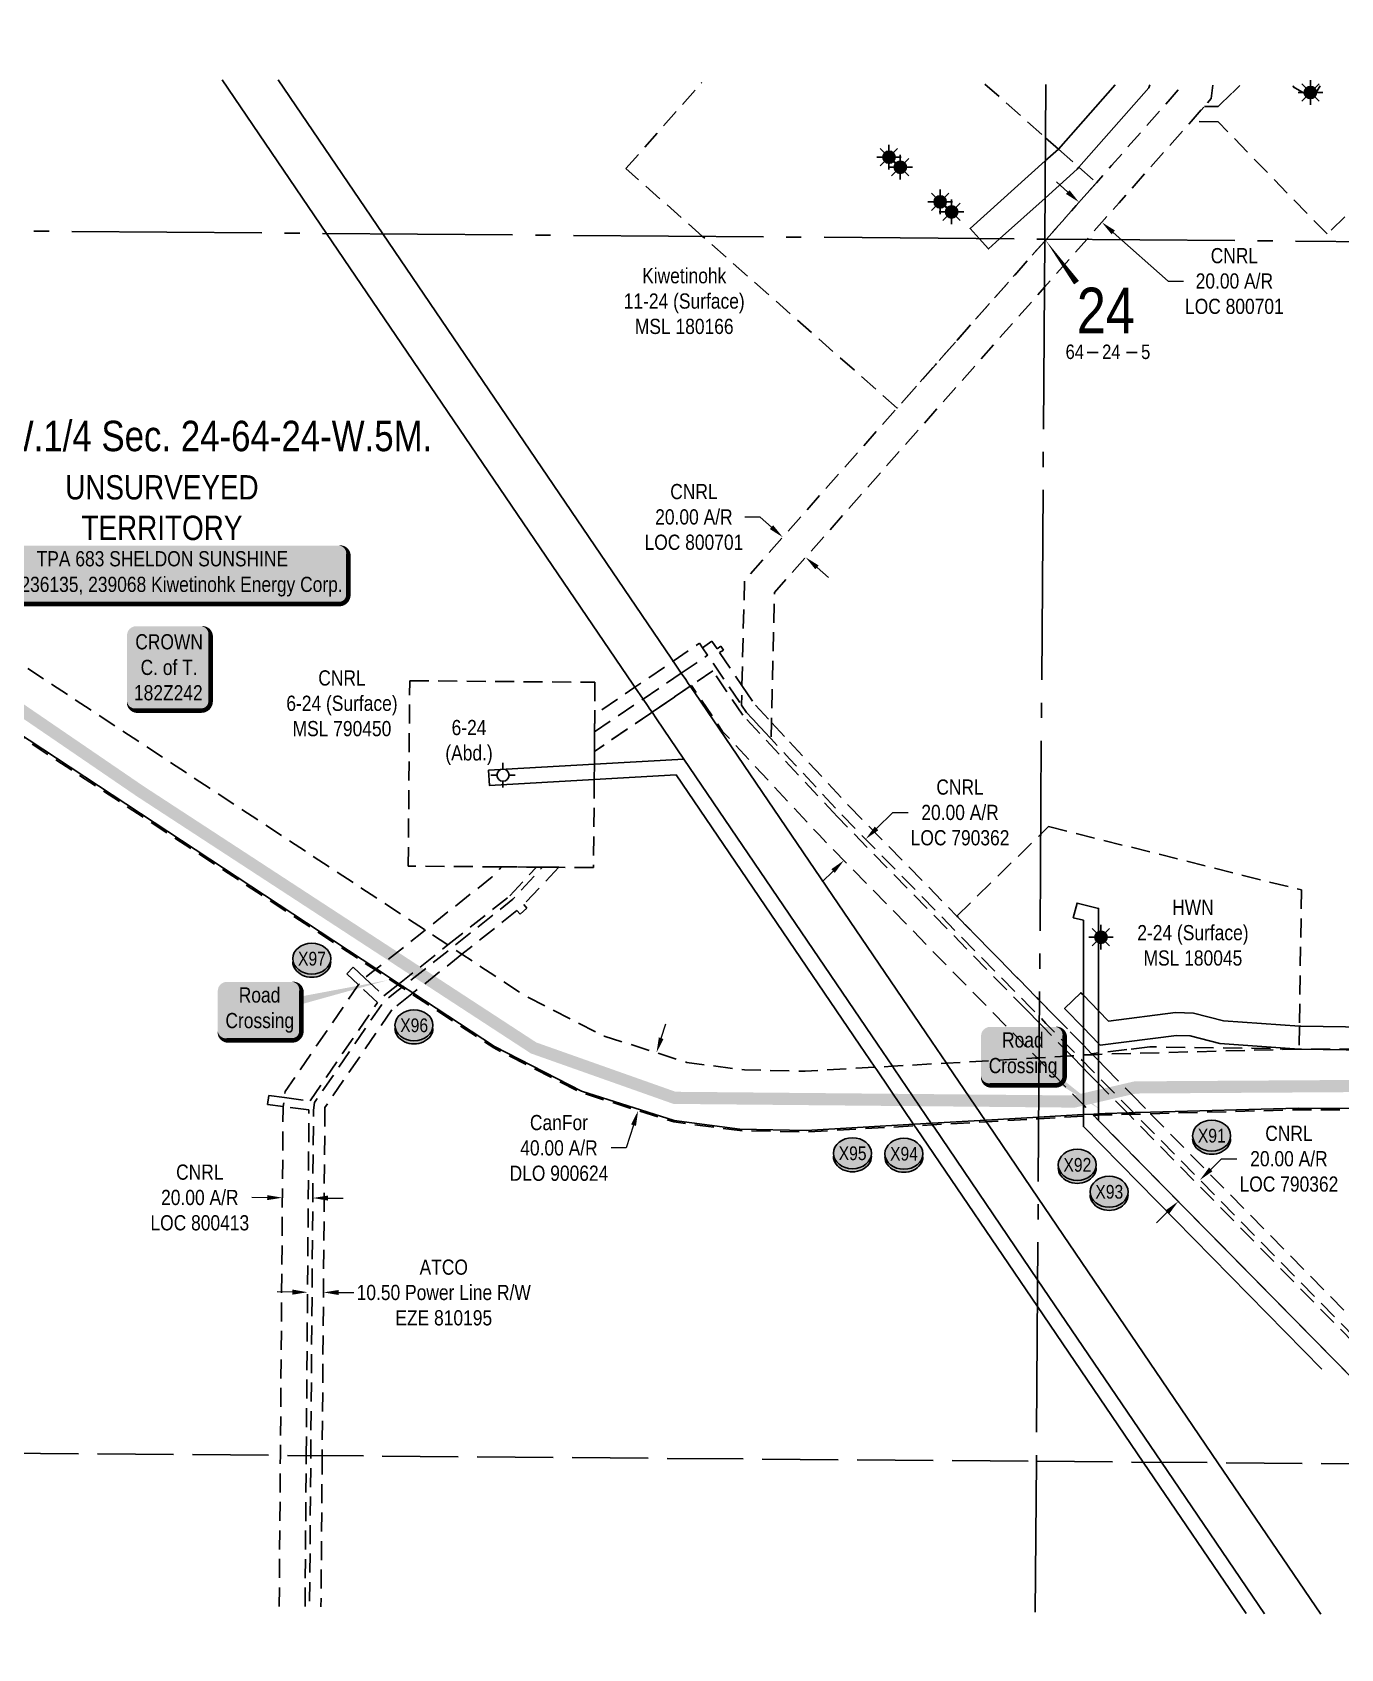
# Model space of a CAD drawing. Extents: x 456630 to 490274, y 6043290 to 6049977.
# Drawn here: x 467470 to 468331, y 6044166 to 6045229 of the extents above; entities that cross this region are included whole.
import ezdxf
from ezdxf.enums import TextEntityAlignment as Align

# ---------------------------------------------------------------- set-up
doc = ezdxf.new("R2010")
doc.units = 0
doc.header["$LTSCALE"] = 5
doc.header["$PDMODE"] = 35
doc.header["$PDSIZE"] = 5
for name, pattern in [('foc-ACCESSROAD', [3.75, 2.5, -1.25]), ('foc-FLOWLINE', [3.75, 2.5, -1.25]), ('foc-QUARTERLINE', [33, 25, -3, 2, -3]), ('foc-UNSURVEYED', [12.5, 10, -2.5])]:
    doc.linetypes.add(name, pattern=pattern)
doc.layers.get('Defpoints').update_dxf_attribs({"color": 9})
for name, color, linetype in [('10', 1, 'Continuous'), ('9', 3, 'Continuous'), ('AS-OWNER', 7, 'Continuous'), ('AS-ROADS', 254, 'Continuous'), ('C-SYMBOL', 7, 'Continuous'), ('CG-NOTES', 7, 'Continuous'), ('F-AR', 190, 'foc-ACCESSROAD'), ('F-EZE', 190, 'foc-FLOWLINE'), ('F-RW', 190, 'Continuous'), ('F-WS', 190, 'foc-ACCESSROAD'), ('F-WS-S', 190, 'Continuous'), ('L-QSEC', 8, 'foc-QUARTERLINE'), ('L-SECLBL', 7, 'Continuous'), ('L-UNS-T', 3, 'Continuous'), ('L-USEC', 7, 'foc-UNSURVEYED'), ('P-CROSSINGS', 250, 'Continuous'), ('P-PROPOSED', 10, 'Continuous')]:
    doc.layers.add(name, color=color, linetype=linetype)
for name, color, linetype, lineweight in [('F-AR-T', 190, 'Continuous', 9), ('F-EZE-T', 190, 'Continuous', 9), ('F-WS-T', 190, 'Continuous', 9)]:
    doc.layers.add(name, color=color, linetype=linetype, lineweight=lineweight)
doc.styles.add('175L', font='ARIALN.TTF', dxfattribs={"height": 20})
doc.styles.add('80', font='ARIALN.TTF', dxfattribs={"height": 10})
doc.styles.add('80CG', font='ARIALN.TTF', dxfattribs={"height": 10})
doc.styles.add('80L', font='ARIALN.TTF', dxfattribs={"height": 10})
doc.styles.add('Crossing', font='ARIALN.TTF', dxfattribs={"height": 10})
doc.styles.add('SIMPLEX', font='ARIALN.TTF')
doc.dimstyles.new('Compass 5 000', dxfattribs={"dimscale": 5, "dimtxt": 9, "dimasz": 2, "dimexe": 0.2, "dimexo": 0.0625, "dimgap": 0.5, "dimtad": 0, "dimtih": 1, "dimtoh": 1, "dimzin": 0, "dimdsep": 46, "dimtxsty": '80CG', "dimcen": 0.1, "dimse1": 1, "dimse2": 1, "dimclrd": 256, "dimclrt": 256, "dimaunit": 1, "dimadec": 4, "dimazin": 0, "dimtfac": 0.06, "dimtofl": 0, "dimtmove": 0, "dimatfit": 1, "dimfxl": 0.2, "dimtolj": 1, "dimtzin": 0, "dimlwd": -1, "dimarcsym": 0})

# ---------------------------------------------------------------- blocks, each defined once
blk = doc.blocks.new('L-SECLBL')
at = {"layer": '9', "color": 7}
for p, q in [((-5.1, -27.8), (-12.3, -27.8)), ((20.7, -27.8), (13.5, -27.8))]:
    blk.add_line(p, q, dxfattribs=at)
at = {"layer": '10', "color": 2, "style": 'SIMPLEX'}
blk.add_attdef('SEC', text='', height=30, dxfattribs=at).set_placement((0, 0), align=Align.MIDDLE)
at = {"layer": '10', "color": 5, "style": '80L'}
blk.add_attdef('TWP', text='', height=9.5, dxfattribs=at).set_placement((-14.4, -27.4), align=Align.MIDDLE_RIGHT)
blk.add_attdef('RGE', text='', height=9.5, dxfattribs=at).set_placement((3.6, -27.4), align=Align.MIDDLE_CENTER)
blk.add_attdef('MER', text='', height=9.5, dxfattribs=at).set_placement((23.2, -27.4), align=Align.MIDDLE_LEFT)
blk = doc.blocks.new('*U691')
h = blk.add_hatch(color=59)
edge = h.paths.add_edge_path()
edge.add_line((-21.5, -20), (21.5, -20))
edge.add_arc((21.5, -14), 6, 270, 360)
edge.add_line((27.5, -14), (27.5, 12.5))
edge.add_arc((21.5, 12.5), 6, 0, 90)
edge.add_line((21.5, 18.5), (-21.5, 18.5))
edge.add_arc((-21.5, 12.5), 6, 90, 180)
edge.add_line((-27.5, 12.5), (-27.5, -14))
edge.add_arc((-21.5, -14), 6, 180, 270)
at = {"color": 1, "flags": 128}
blk.add_lwpolyline([(-21.5, -20, 3, 3, 0), (21.5, -20, 3, 3, 0.414214), (27.5, -14, 3, 3, 0), (27.5, 12.5, 3, 0, 0.414214), (21.5, 18.5, 0, 0, 0), (-21.5, 18.5, 0, 0, 0.414214), (-27.5, 12.5, 0, 0, 0), (-27.5, -14, 0, 3, 0.414214)], format="xyseb", close=True, dxfattribs=at)
blk.add_lwpolyline([(51.1, -36, 0, 7.5, 0), (0, 0, 0, 0, 0)], format="xyseb", dxfattribs=at)
at = {"color": 1, "style": '80'}
blk.add_attdef('ENTER_TEXT_001', (-36, -5), '', height=10, dxfattribs=at)
blk = doc.blocks.new('*D813')
at = {"layer": 'Defpoints', "color": 0, "transparency": 16777216}
for p in [(467864.5, 6044562.8), (467852.3, 6044524.7), (467868.4, 6044519.6)]:
    blk.add_point(p, dxfattribs=at)
at = {"layer": 'F-AR-T', "transparency": 16777216}
for p, q in [((467883.6, 6044567.2), (467886.6, 6044576.7)), ((467865.4, 6044510), (467860.6, 6044495)), ((467860.6, 6044495), (467850.6, 6044495))]:
    blk.add_line(p, q, dxfattribs=at)
for points in [[(467882, 6044567.7), (467885.1, 6044566.7), (467880.5, 6044557.7)], [(467863.8, 6044510.5), (467867, 6044509.5), (467868.4, 6044519.6)]]:
    blk.add_solid(points, dxfattribs=at)
at = {"layer": 'F-AR-T', "transparency": 16777216, "insert": (467816.3, 6044495), "char_height": 10, "attachment_point": 5, "style": '80CG'}
blk.add_mtext('\\A1;CanFor\\P40.00 A/R\\PDLO 900624', dxfattribs=at)
blk = doc.blocks.new('*U529')
h = blk.add_hatch(color=255)
edge = h.paths.add_edge_path()
edge.add_line((-116.5, -20), (116.5, -20))
edge.add_arc((116.5, -14), 6, 270, 360)
edge.add_line((122.5, -14), (122.5, 12.5))
edge.add_arc((116.5, 12.5), 6, 0, 90)
edge.add_line((116.5, 18.5), (-116.5, 18.5))
edge.add_arc((-116.5, 12.5), 6, 90, 180)
edge.add_line((-122.5, 12.5), (-122.5, -14))
edge.add_arc((-116.5, -14), 6, 180, 270)
at = {"color": 44, "flags": 128}
blk.add_lwpolyline([(-116.5, -20, 3, 3, 0), (116.5, -20, 3, 3, 0.414214), (122.5, -14, 3, 3, 0), (122.5, 12.5, 3, 0, 0.414214), (116.5, 18.5, 0, 0, 0), (-116.5, 18.5, 0, 0, 0.414214), (-122.5, 12.5, 0, 0, 0), (-122.5, -14, 0, 3, 0.414214)], format="xyseb", close=True, dxfattribs=at)
at = {"color": 44, "style": '80'}
blk.add_attdef('ENTER_TEXT_001', (-36, -5), '', height=10, dxfattribs=at)
blk = doc.blocks.new('*D829')
at = {"layer": 'Defpoints', "color": 0, "transparency": 16777216}
for p in [(468238, 6044473.9), (468270.7, 6044440.7), (468256.5, 6044426.6)]:
    blk.add_point(p, dxfattribs=at)
at = {"layer": 'F-AR-T', "transparency": 16777216}
for p, q in [((468245.2, 6044480.9), (468252.3, 6044487.9)), ((468252.3, 6044487.9), (468262.3, 6044487.9)), ((468216.7, 6044452.9), (468209.5, 6044445.8))]:
    blk.add_line(p, q, dxfattribs=at)
for points in [[(468244, 6044482.1), (468246.3, 6044479.7), (468238, 6044473.9)], [(468215.5, 6044454), (468217.8, 6044451.7), (468223.8, 6044459.9)]]:
    blk.add_solid(points, dxfattribs=at)
at = {"layer": 'F-AR-T', "transparency": 16777216, "insert": (468296.6, 6044487.9), "char_height": 10, "attachment_point": 5, "style": '80CG'}
blk.add_mtext('\\A1;CNRL\\P20.00 A/R\\PLOC 790362', dxfattribs=at)
blk = doc.blocks.new('*D830')
at = {"layer": 'Defpoints', "color": 0, "transparency": 16777216}
for p in [(468155.9, 6045114.2), (468170.9, 6045100.9), (468173.5, 6045104)]:
    blk.add_point(p, dxfattribs=at)
at = {"layer": 'F-AR-T', "transparency": 16777216}
for p, q in [((468151.1, 6045123.8), (468143.6, 6045130.5)), ((468181, 6045097.3), (468217.2, 6045065.3)), ((468217.2, 6045065.3), (468227.2, 6045065.3))]:
    blk.add_line(p, q, dxfattribs=at)
for points in [[(468152.2, 6045125.1), (468149.9, 6045122.6), (468158.5, 6045117.2)], [(468182.1, 6045098.6), (468179.9, 6045096.1), (468173.5, 6045104)]]:
    blk.add_solid(points, dxfattribs=at)
at = {"layer": 'F-AR-T', "transparency": 16777216, "insert": (468260.7, 6045065.3), "char_height": 10, "attachment_point": 5, "style": '80CG'}
blk.add_mtext('\\A1;CNRL\\P20.00 A/R\\PLOC 800701', dxfattribs=at)
blk = doc.blocks.new('*D831')
at = {"layer": 'Defpoints', "color": 0, "transparency": 16777216}
for p in [(467963.6, 6044896.8), (467968.8, 6044902.7), (467983.8, 6044889.5)]:
    blk.add_point(p, dxfattribs=at)
at = {"layer": 'F-AR-T', "transparency": 16777216}
for p, q in [((467948.7, 6044910.1), (467938.7, 6044910.1)), ((467956.1, 6044903.4), (467948.7, 6044910.1)), ((467986.1, 6044876.9), (467993.6, 6044870.3))]:
    blk.add_line(p, q, dxfattribs=at)
for points in [[(467957.2, 6044904.7), (467955, 6044902.2), (467963.6, 6044896.8)], [(467987.2, 6044878.2), (467985, 6044875.7), (467978.6, 6044883.6)]]:
    blk.add_solid(points, dxfattribs=at)
at = {"layer": 'F-AR-T', "transparency": 16777216, "insert": (467905.1, 6044910.1), "char_height": 10, "attachment_point": 5, "style": '80CG'}
blk.add_mtext('\\A1;CNRL\\P20.00 A/R\\PLOC 800701', dxfattribs=at)
blk = doc.blocks.new('*D832')
at = {"layer": 'Defpoints', "color": 0, "transparency": 16777216}
for p in [(468018.1, 6044698.2), (468031.4, 6044684.6), (468017.1, 6044670.6)]:
    blk.add_point(p, dxfattribs=at)
at = {"layer": 'F-AR-T', "transparency": 16777216}
for p, q in [((468025.2, 6044705.2), (468036, 6044715.7)), ((468036, 6044715.7), (468046, 6044715.7)), ((467996.7, 6044677.2), (467989.5, 6044670.2))]:
    blk.add_line(p, q, dxfattribs=at)
for points in [[(468024.1, 6044706.4), (468026.4, 6044704), (468018.1, 6044698.2)], [(467995.5, 6044678.4), (467997.8, 6044676), (468003.8, 6044684.2)]]:
    blk.add_solid(points, dxfattribs=at)
at = {"layer": 'F-AR-T', "transparency": 16777216, "insert": (468080.2, 6044715.7), "char_height": 10, "attachment_point": 5, "style": '80CG'}
blk.add_mtext('\\A1;CNRL\\P20.00 A/R\\PLOC 790362', dxfattribs=at)
blk = doc.blocks.new('*D833')
at = {"layer": 'Defpoints', "color": 0, "transparency": 16777216}
for p in [(467634.3, 6044462.9), (467634.3, 6044462.3), (467654.3, 6044462.7)]:
    blk.add_point(p, dxfattribs=at)
at = {"layer": 'F-AR-T', "transparency": 16777216}
for p, q in [((467624.3, 6044462.3), (467614.3, 6044462.4)), ((467664.3, 6044462), (467674.3, 6044462))]:
    blk.add_line(p, q, dxfattribs=at)
for points in [[(467624.4, 6044464), (467624.3, 6044460.7), (467634.3, 6044462.3)], [(467664.4, 6044463.7), (467664.3, 6044460.4), (467654.3, 6044462.1)]]:
    blk.add_solid(points, dxfattribs=at)
at = {"layer": 'F-AR-T', "transparency": 16777216, "insert": (467580, 6044462.4), "char_height": 10, "attachment_point": 5, "style": '80CG'}
blk.add_mtext('\\A1;CNRL\\P20.00 A/R\\PLOC 800413', dxfattribs=at)
blk = doc.blocks.new('*D868')
at = {"layer": 'Defpoints', "color": 0, "transparency": 16777216}
for p in [(467650.9, 6044400.5), (467661.4, 6044400.4), (467661.4, 6044400)]:
    blk.add_point(p, dxfattribs=at)
at = {"layer": 'F-EZE-T', "transparency": 16777216}
for p, q in [((467640.9, 6044400.2), (467630.9, 6044400.3)), ((467671.4, 6044400), (467681.4, 6044399.9))]:
    blk.add_line(p, q, dxfattribs=at)
for points in [[(467640.9, 6044401.9), (467640.8, 6044398.5), (467650.9, 6044400.1)], [(467671.4, 6044401.6), (467671.3, 6044398.3), (467661.4, 6044400)]]:
    blk.add_solid(points, dxfattribs=at)
at = {"layer": 'F-EZE-T', "transparency": 16777216, "insert": (467740.5, 6044399.9), "char_height": 10, "attachment_point": 5, "style": '80CG'}
blk.add_mtext('\\A1;ATCO\\P10.50 Power Line R/W\\PEZE 810195', dxfattribs=at)
blk = doc.blocks.new('GAS')
h = blk.add_hatch(color=255)
h.dxf.hatch_style = 1
edge = h.paths.add_edge_path()
edge.add_arc((0, 0), 0.9, 0, 360)
for p, q in [((-0.81, 0), (-1.62, 0)), ((-0.57, 0.57), (-1.14, 1.14)), ((0, 0.81), (0, 1.62)), ((0.57, 0.57), (1.14, 1.14)), ((1.62, 0), (0.81, 0)), ((-0.57, -0.57), (-1.14, -1.14)), ((0, -0.81), (0, -1.62)), ((1.14, -1.14), (0.57, -0.57))]:
    blk.add_line(p, q)
blk.add_circle((0, 0), 0.8)
blk = doc.blocks.new('GABD')
for p, q in [((-0.81, 0), (-1.62, 0)), ((0, 0.81), (0, 1.62)), ((1.62, 0), (0.81, 0)), ((0, -0.81), (0, -1.62))]:
    blk.add_line(p, q)
blk.add_circle((0, 0), 0.8)
blk = doc.blocks.new('*U973')
h = blk.add_hatch(color=255)
edge = h.paths.add_edge_path()
edge.add_line((-21.5, -28.5), (21.5, -28.5))
edge.add_arc((21.5, -22.5), 6, 270, 360)
edge.add_line((27.5, -22.5), (27.5, 21))
edge.add_arc((21.5, 21), 6, 0, 90)
edge.add_line((21.5, 27), (-21.5, 27))
edge.add_arc((-21.5, 21), 6, 90, 180)
edge.add_line((-27.5, 21), (-27.5, -22.5))
edge.add_arc((-21.5, -22.5), 6, 180, 270)
at = {"color": 14, "flags": 128}
blk.add_lwpolyline([(-21.5, -28.5, 3, 3, 0), (21.5, -28.5, 3, 3, 0.414214), (27.5, -22.5, 3, 3, 0), (27.5, 21, 3, 0, 0.414214), (21.5, 27, 0, 0, 0), (-21.5, 27, 0, 0, 0.414214), (-27.5, 21, 0, 0, 0), (-27.5, -22.5, 0, 3, 0.414214)], format="xyseb", close=True, dxfattribs=at)
at = {"color": 14, "style": '80'}
blk.add_attdef('ENTER_TEXT_001', (-26.8, -4.9), '', height=10, dxfattribs=at)
blk = doc.blocks.new('*U974')
h = blk.add_hatch(color=59)
edge = h.paths.add_edge_path()
edge.add_line((-21.5, -20), (21.5, -20))
edge.add_arc((21.5, -14), 6, 270, 360)
edge.add_line((27.5, -14), (27.5, 12.5))
edge.add_arc((21.5, 12.5), 6, 0, 90)
edge.add_line((21.5, 18.5), (-21.5, 18.5))
edge.add_arc((-21.5, 12.5), 6, 90, 180)
edge.add_line((-27.5, 12.5), (-27.5, -14))
edge.add_arc((-21.5, -14), 6, 180, 270)
at = {"color": 1, "flags": 128}
blk.add_lwpolyline([(84.3, 19.6, 0, 7.5, 0), (0, 0, 0, 0, 0)], format="xyseb", dxfattribs=at)
blk.add_lwpolyline([(-21.5, -20, 3, 3, 0), (21.5, -20, 3, 3, 0.414214), (27.5, -14, 3, 3, 0), (27.5, 12.5, 3, 0, 0.414214), (21.5, 18.5, 0, 0, 0), (-21.5, 18.5, 0, 0, 0.414214), (-27.5, 12.5, 0, 0, 0), (-27.5, -14, 0, 3, 0.414214)], format="xyseb", close=True, dxfattribs=at)
at = {"color": 1, "style": '80'}
blk.add_attdef('ENTER_TEXT_001', (-36, -5), '', height=10, dxfattribs=at)
blk = doc.blocks.new('xing2')
h = blk.add_hatch(color=50)
h.dxf.hatch_style = 1
edge = h.paths.add_edge_path()
edge.add_ellipse((0, 0), major_axis=(-12.5, 0), ratio=0.816297, start_angle=0, end_angle=360)
h = blk.add_hatch(color=250)
h.dxf.hatch_style = 1
edge = h.paths.add_edge_path()
edge.add_ellipse((0, -2), major_axis=(-12.5, 0), ratio=0.816297, start_angle=0, end_angle=180)
edge.add_line((12.5, -2), (12.5, 0))
edge.add_ellipse((0, 0), major_axis=(-12.5, 0), ratio=0.816297, start_angle=0, end_angle=180, ccw=False)
edge.add_line((-12.5, 0), (-12.5, -2))
at = {"color": 250}
blk.add_ellipse((0, 0), major_axis=(-12.5, 0), ratio=0.816297, dxfattribs=at)
blk.add_ellipse((0, -2), major_axis=(-12.5, 0), ratio=0.816297, start_param=0, end_param=3.141593, dxfattribs=at)
at = {"color": 250, "style": 'Crossing'}
blk.add_attdef('CROSSING', text='', height=9, dxfattribs=at).set_placement((0.1, 0), align=Align.MIDDLE_CENTER)
at = {"color": 250, "style": 'Crossing', "flags": 1}
for tag, p in [('OWNER', (0.1, -12.5)), ('DESCRIPTION', (0.1, -25.8)), ('LOCATION', (0.1, -39.3)), ('DWG_REF', (0.1, -52.8))]:
    blk.add_attdef(tag, text='', height=9, dxfattribs=at).set_placement(p, align=Align.MIDDLE_CENTER)

msp = doc.modelspace()

# ---------------------------------------------------------------- linework, layer by layer
at = {"layer": 'AS-ROADS', "const_width": 7.996, "flags": 128}
msp.add_lwpolyline([(469036.799, 6044542.015), (468747.263, 6044538.442), (468195.41, 6044534.832), (468155.372, 6044525.563), (467892.348, 6044527.991), (467799.627, 6044560.816), (467540.807, 6044729.665), (467076.714, 6045046.944), (466568.874, 6045390.741), (466366.378, 6045513.462), (466280.519, 6045556.89), (466224.659, 6045572.401), (465929.541, 6045620.87), (465540.6, 6045630.617)], dxfattribs=at)
at = {"layer": 'F-AR', "flags": 128}
msp.add_lwpolyline([(478621.092, 6044349.548), (478478.515, 6044363.881), (478362.746, 6044384.204), (478329.93, 6044393.425), (478107.278, 6044479.607), (477916.36, 6044502.989), (477879.686, 6044507.481), (477818.736, 6044509.606), (477627.445, 6044505.431), (477472.128, 6044475.453), (477414.554, 6044474.469), (477344.675, 6044476.632), (477197.349, 6044487.875), (477177.416, 6044489.398), (477120.943, 6044493.726), (477090.794, 6044496.03), (477067.347, 6044497.821), (476931.804, 6044495.787), (476285.568, 6044514.147), (476263.594, 6044514.766), (476253.598, 6044515.055), (476184.533, 6044517.017), (476151.845, 6044514.824), (476146.858, 6044514.49), (476133.208, 6044513.574), (476032.723, 6044506.833), (476002.368, 6044496.973), (475983.233, 6044490.758), (475756.223, 6044417.027), (475665.822, 6044401.547), (475592.499, 6044401.002), (475492.596, 6044419.69), (475489.812, 6044420.937), (475459.723, 6044434.418), (475385.845, 6044467.518), (475271.835, 6044507.952), (475190.53, 6044519.565), (475140.274, 6044518.931), (475123.457, 6044518.717), (475120.03, 6044518.675), (475108.666, 6044518.532), (475103.701, 6044518.543), (475089.357, 6044518.611), (475078.177, 6044518.725), (474654.872, 6044522.958), (474420.659, 6044525.299), (474404.494, 6044525.461), (474228.105, 6044527.225), (473859.629, 6044527.002), (473829.468, 6044526.985), (473739.445, 6044526.93), (473720.786, 6044536.956), (473719.059, 6044536.956), (473596.1, 6044536.874), (473588.093, 6044536.868), (473585.267, 6044536.868), (473581.884, 6044536.866), (473566.879, 6044536.852), (473563.055, 6044536.854), (473425.64, 6044536.767), (473410.666, 6044536.758), (473382.176, 6044536.74), (473372.132, 6044536.733), (473362.277, 6044536.728), (473359.16, 6044536.728), (473349.102, 6044536.722), (473339.053, 6044536.715), (473318.775, 6044536.701), (473318.764, 6044550.183), (473318.752, 6044565.176), (473318.75, 6044567.17), (473329.585, 6044567.198), (473339.869, 6044567.203), (473349.892, 6044567.207), (473359.14, 6044567.218), (473359.95, 6044567.212), (473369.177, 6044567.168), (473379.225, 6044567.088), (473410.859, 6044566.901), (473425.846, 6044566.814), (473665.393, 6044566.908), (473426.485, 6044696.165), (473289.622, 6044724.346), (473288.427, 6044724.515), (473210.676, 6044704.54), (473031.893, 6044660.163), (473024.953, 6044658.567), (472896.224, 6044628.965), (472858.059, 6044617.316), (472853.502, 6044615.613), (472799.801, 6044595.556), (472763.998, 6044582.181), (472722.826, 6044566.804), (472719.17, 6044565.438), (472707.863, 6044561.214), (472689.153, 6044554.226), (472665.057, 6044545.227), (472628.903, 6044531.724), (472622.464, 6044529.33), (472337.632, 6044423.424), (472243.934, 6044388.101), (472228.075, 6044382.397), (472215.784, 6044377.976), (472197.824, 6044367.249), (472195.137, 6044365.643), (472156.147, 6044336.06), (472073.668, 6044264.387), (472012.425, 6044211.174), (471969.911, 6044184.607), (471914.649, 6044164.876), (471875.631, 6044161.023), (471870.489, 6044161.338), (471857.944, 6044162.12), (471839.134, 6044163.287), (471817.001, 6044164.671), (471676.473, 6044189.196), (471576.039, 6044212.169), (471513.903, 6044225.637), (471473.237, 6044240.445), (471435.463, 6044260.451), (471423.705, 6044268.148), (471400.932, 6044283.057), (471392.026, 6044291.315), (471266.427, 6044407.775), (471220.721, 6044445.167), (471187.953, 6044463.844), (471159.329, 6044474.129), (471122.93, 6044479.892), (471084.276, 6044480.193), (471024.179, 6044475.755), (470885.747, 6044460.646), (470874.126, 6044459.378), (470870.332, 6044458.956), (470866.419, 6044458.537), (470859.639, 6044457.797), (470839.406, 6044455.589), (470835.169, 6044455.385), (470824.936, 6044454.892), (470733.186, 6044450.467), (470694.91, 6044444.812), (470638.253, 6044428.04), (470597.494, 6044410.56), (470582.407, 6044404.089), (470567.239, 6044395.65), (470404.895, 6044305.322), (470343.586, 6044281.532), (470309.959, 6044274.564), (470240.495, 6044260.191), (470116.886, 6044244.869), (470012.927, 6044239.452), (469907.579, 6044238.011), (469842.717, 6044247.2), (469801.151, 6044260.282), (469767.298, 6044277.711), (469761.483, 6044280.705), (469761.163, 6044280.955), (469663.716, 6044357.192), (469596.473, 6044402.055), (469560.782, 6044417.701), (469463.401, 6044444.996), (469264.418, 6044490.822), (469254.03, 6044493.215), (469248.854, 6044494.407), (469238.502, 6044496.792), (469225.881, 6044499.699), (469217.246, 6044501.688), (469210.365, 6044503.096), (469194.876, 6044506.267), (469118.949, 6044521.806), (469065.086, 6044524.419), (468967.494, 6044522.957), (468937.332, 6044522.505), (468803.481, 6044520.499), (468504.324, 6044520.1), (468496.272, 6044520.09), (468481.174, 6044520.068), (468431.092, 6044520.003), (468302.71, 6044520.134), (468205.609, 6044517.541), (468195.361, 6044517.267), (468191.263, 6044517.158), (468175.739, 6044516.743), (468171.331, 6044516.492), (468168.252, 6044516.316), (468161.337, 6044516.01), (468131.964, 6044514.247), (468097.387, 6044512.275), (468061.947, 6044510.253), (468050.316, 6044509.59), (467979.021, 6044505.524), (467935.344, 6044506.423), (467891.837, 6044512.105), (467830.683, 6044531.542), (467773.431, 6044560.832), (467719.513, 6044596.312), (467712.92, 6044600.648), (467710.283, 6044602.385), (467695.329, 6044612.223), (467339.048, 6044846.69), (467309.027, 6044866.446), (467064.989, 6045027.043), (466952.716, 6045102.247), (466572.241, 6045357.139), (466507.607, 6045398.502), (466331.346, 6045511.299), (466278.656, 6045536.106), (466222.446, 6045553.646), (466103.725, 6045576.987), (465963.32, 6045599.278), (465882.57, 6045605.772), (465714.057, 6045611.446), (465683.904, 6045612.462), (465583.938, 6045615.831), (465572.855, 6045616.202), (465522.515, 6045616.962), (464878.86, 6045626.698), (464515.072, 6045632.199), (464083.839, 6045636.725), (464053.681, 6045637.041), (463317.021, 6045644.773), (463248.594, 6045645.864), (462453.591, 6045658.536), (462442.182, 6045658.718), (462423.435, 6045659.064), (461913.94, 6045668.471), (461810.044, 6045675.483), (461618.706, 6045709.221), (461526.237, 6045725.525), (461466.342, 6045739.834), (461409.108, 6045767.309), (461352.309, 6045802.76), (461318.979, 6045829.528), (461231.779, 6045914.809), (461190.519, 6045951.291), (461156.109, 6045981.721), (461099.872, 6046031.463), (461077.963, 6046047.301), (461026.312, 6046078.007), (460898.663, 6046141.95), (460827.602, 6046175.645), (460807.496, 6046185.179), (460797.552, 6046188.691), (460249.033, 6046382.434), (460148.582, 6046414.806), (460099.588, 6046423.64), (460050.359, 6046428.709), (459994.562, 6046429.056), (459773.875, 6046430.428), (459729.022, 6046432.585), (459685.854, 6046444.031), (459646.574, 6046465.313), (459625.177, 6046483.098), (459622.176, 6046485.592), (459611.502, 6046494.361), (459606.812, 6046498.362), (459607.56, 6046498.982), (459622.127, 6046511.008), (459637.195, 6046525.102), (459641.888, 6046521.194), (459652.559, 6046512.324), (459655.336, 6046510.016), (459669.091, 6046498.583), (459700.708, 6046481.454), (459707.368, 6046479.688), (459735.175, 6046472.34), (459774.96, 6046470.4), (459823.646, 6046470.097), (459925.381, 6046469.465), (459932.458, 6046469.421), (459936.768, 6046469.394), (459942.957, 6046469.356), (459994.91, 6046469.033), (460052.536, 6046468.675), (460105.19, 6046463.254), (460157.155, 6046453.884), (460158.304, 6046453.677), (460261.824, 6046420.316), (460797.913, 6046230.963), (460822.759, 6046222.187), (460827.977, 6046219.713), (460916.183, 6046177.888), (461045.505, 6046113.108), (461099.932, 6046080.751), (461124.886, 6046062.712), (461216.997, 6045981.245), (461251.406, 6045950.816), (461259.016, 6045944.093), (461345.536, 6045859.476), (461375.492, 6045835.418), (461428.401, 6045802.394), (461479.79, 6045777.726), (461534.36, 6045764.688), (461619.044, 6045749.756), (461814.875, 6045715.227), (461915.656, 6045708.426), (462423.761, 6045699.044), (462442.87, 6045698.692), (462453.917, 6045698.515), (463248.913, 6045685.843), (463317.549, 6045684.749), (463702.444, 6045680.703), (463732.663, 6045680.385), (464053.993, 6045677.019), (464084.151, 6045676.703), (464515.596, 6045672.175), (464879.165, 6045666.676), (465143.009, 6045662.68), (465152.923, 6045662.53), (465153.331, 6045662.524), (465182.584, 6045662.08), (465183.003, 6045662.073), (465573.803, 6045656.171), (465684.201, 6045652.454), (465714.354, 6045651.439), (465884.808, 6045645.7), (465933.897, 6045641.752), (465954.122, 6045640.125), (465968.064, 6045639.004), (466110.718, 6045616.357), (466232.285, 6045592.456), (466293.194, 6045573.45), (466350.716, 6045546.368), (466507.95, 6045445.747), (466594.144, 6045390.588), (466745.816, 6045288.977), (466762.721, 6045277.652), (467025.394, 6045101.681), (467087.104, 6045060.349), (467309.365, 6044914.084), (467339.385, 6044894.327), (467728.301, 6044638.386), (467743.255, 6044628.546), (467745.892, 6044626.81), (467752.485, 6044622.473), (467793.584, 6044595.429), (467845.945, 6044568.641), (467900.55, 6044551.287), (467938.354, 6044546.349), (467978.293, 6044545.527), (468024.119, 6044548.14), (468035.75, 6044548.803), (468071.187, 6044550.825), (468112.757, 6044553.196), (468131.041, 6044554.239), (468132.24, 6044554.307), (468153.563, 6044555.523), (468157.43, 6044555.828), (468161.336, 6044556.263), (468167.473, 6044556.317), (468171.313, 6044556.536), (468174.345, 6044556.709), (468303.293, 6044560.119), (468430.81, 6044559.982), (468465.902, 6044560.029), (468485.905, 6044560.056), (468487.2, 6044560.057), (468502.551, 6044560.077), (468510.737, 6044560.088), (468803.155, 6044560.478), (468937.6, 6044562.493), (468967.763, 6044562.945), (469065.756, 6044564.413), (469123.955, 6044561.589), (469189.86, 6044548.101), (469205.381, 6044544.699), (469210.287, 6044543.92), (469220.837, 6044541.761), (469225.742, 6044540.757), (469232.158, 6044539.28), (469233.443, 6044538.984), (469243.805, 6044536.597), (469253.746, 6044534.307), (469259.321, 6044533.224), (469473.288, 6044483.745), (469574.269, 6044455.441), (469615.74, 6044437.26), (469687.161, 6044389.61), (469761.493, 6044331.457), (469783.141, 6044314.521), (469816.413, 6044297.391), (469851.582, 6044286.323), (469910.125, 6044278.03), (470011.614, 6044279.417), (470113.383, 6044284.719), (470233.973, 6044299.668), (470332.224, 6044320.007), (470387.864, 6044341.598), (470564.763, 6044440.023), (470567.529, 6044441.21), (470597.772, 6044454.18), (470624.653, 6044465.708), (470686.271, 6044483.949), (470729.292, 6044490.305), (470808.667, 6044494.132), (470830.849, 6044495.202), (470836.271, 6044495.464), (470841.127, 6044495.993), (470865.943, 6044498.701), (470872.415, 6044499.407), (470876.603, 6044499.853), (470880.122, 6044500.249), (470892.012, 6044501.546), (470961.785, 6044509.162), (471020.537, 6044515.574), (471082.957, 6044520.184), (471126.231, 6044519.847), (471156.853, 6044514.998), (471169.302, 6044513.026), (471204.737, 6044500.296), (471243.436, 6044478.237), (471292.701, 6044437.934), (471392.362, 6044345.525), (471425.647, 6044314.663), (471455.812, 6044294.914), (471489.51, 6044277.067), (471515.465, 6044267.611), (471525.028, 6044264.134), (471584.217, 6044251.304), (471683.929, 6044228.508), (471687.731, 6044227.838), (471821.254, 6044204.513), (471821.823, 6044204.425), (471834.497, 6044203.636), (471836.144, 6044203.534), (471838.021, 6044203.415), (471849.462, 6044202.702), (471874.97, 6044201.134), (471905.821, 6044204.176), (471952.393, 6044220.804), (471988.57, 6044243.411), (472013.114, 6044264.733), (472130.92, 6044367.104), (472173.652, 6044399.527), (472198.095, 6044412.291), (472228.331, 6044424.911), (472229.428, 6044425.37), (472324.11, 6044461.047), (472388.795, 6044485.098), (472520.129, 6044533.932), (472525.69, 6044535.998), (472542.901, 6044542.398), (472562.284, 6044549.453), (472585.909, 6044558.391), (472592.401, 6044560.623), (472615.177, 6044569.274), (472636.706, 6044577.314), (472672.536, 6044590.696), (472726.218, 6044610.747), (472845.216, 6044655.196), (472885.896, 6044667.613), (473022.597, 6044699.048), (473025.193, 6044699.692), (473200.886, 6044743.302), (473287.425, 6044765.536), (473440.117, 6044734.159), (473749.357, 6044566.947), (473829.694, 6044566.989), (473859.855, 6044567.008), (474228.29, 6044567.23), (474351.252, 6044566), (474378.468, 6044565.729), (474421.057, 6044565.307), (474437.185, 6044565.147), (474655.091, 6044562.999), (475108.206, 6044558.523), (475109.282, 6044558.532), (475128.812, 6044558.79), (475140.12, 6044558.934), (475143.548, 6044558.974), (475192.998, 6044559.606), (475281.483, 6044546.949), (475400.705, 6044504.667), (475459.954, 6044478.12), (475490.043, 6044464.638), (475504.583, 6044458.123), (475596.033, 6044441.011), (475662.25, 6044441.498), (475746.6, 6044455.938), (476025.056, 6044546.381), (476143.581, 6044554.353), (476148.588, 6044554.56), (476183.806, 6044557.031), (476237.789, 6044555.497), (476254.302, 6044555.031), (476261.439, 6044554.83), (476264.299, 6044554.745), (476285.771, 6044554.135), (476932.029, 6044535.774), (477068.574, 6044537.823), (477090.991, 6044536.11), (477121.14, 6044533.807), (477346.82, 6044516.564), (477414.833, 6044514.458), (477467.959, 6044515.367), (477623.19, 6044545.329), (477819.006, 6044549.6), (477882.821, 6044547.375), (477916.551, 6044543.243), (478117.075, 6044518.685), (478342.582, 6044431.397), (478371.608, 6044423.243), (478483.871, 6044403.53), (478621.276, 6044389.711), (478721.231, 6044379.659), (478751.377, 6044376.627), (478768.899, 6044374.865), (478791.642, 6044372.578), (478854.731, 6044366.233), (478874.651, 6044364.23), (478885.291, 6044363.16), (479004.406, 6044356.061), (479140.348, 6044352.497), (479558.865, 6044342.117), (479612.893, 6044340.778), (479672.061, 6044342.524), (479689.77, 6044345.374), (479770.264, 6044365.909), (479813.311, 6044369.957), (480063.807, 6044376.297), (480151.821, 6044376.347), (480182.946, 6044374.913), (480325.53, 6044362.206), (480376.657, 6044355.979), (480406.792, 6044352.31), (480509.807, 6044339.764), (480578.638, 6044322.967), (480600.272, 6044317.688), (480638.741, 6044308.3), (480737.668, 6044288.18), (481062.958, 6044272.039), (481204.483, 6044271.574), (481280.09, 6044271.327), (481364.367, 6044266.574), (481442.53, 6044258.117), (481484.966, 6044250.167), (481555.391, 6044228.185), (481555.91, 6044228.183), (481593.815, 6044206.251), (481646.101, 6044168.302), (481648.653, 6044166.451), (481657.792, 6044158.206), (481696.172, 6044123.583), (481727.64, 6044089.09), (482010.045, 6043739.915), (482028.593, 6043716.982), (482040.023, 6043704.382), (482097.181, 6043641.376), (482115.018, 6043627.031), (482135.339, 6043616.067), (482153.966, 6043609.216), (482229.233, 6043592.415), (482339.45, 6043555.479), (482480.921, 6043467.375), (482499.516, 6043458.773), (482521.342, 6043453.843), (482549.792, 6043450.415), (482586.522, 6043456.583), (482603.961, 6043469.752), (482693.853, 6043494.144), (482723.7, 6043502.26), (482746.685, 6043508.51), (482773.469, 6043515.794), (482828.589, 6043535.772), (482828.476, 6043505.794), (482828.448, 6043498.554), (482828.428, 6043493.191), (482784.747, 6043477.417), (482705.632, 6043455.865), (482621.885, 6043433.129), (482604.906, 6043420.336), (482603.783, 6043419.467), (482550.632, 6043409.949), (482514.823, 6043414.307), (482486.575, 6043420.761), (482461.888, 6043432.13), (482446.114, 6043441.952), (482415.732, 6043460.874), (482322.297, 6043519.062), (482218.497, 6043553.849), (482142.661, 6043570.777), (482118.864, 6043579.529), (482092.814, 6043593.584), (482069.68, 6043612.189), (482039.72, 6043645.214), (482009.729, 6043678.273), (481998.221, 6043690.959), (481697.304, 6044063.024), (481667.948, 6044095.201), (481623.45, 6044135.343), (481572.053, 6044172.647), (481551.532, 6044184.438), (481539.804, 6044191.177), (481488.146, 6044207.295), (481475.299, 6044211.304), (481461.236, 6044213.938), (481436.691, 6044218.537), (481395.239, 6044223.022), (481384.429, 6044224.191), (481381.768, 6044224.479), (481377.255, 6044224.967), (481366.192, 6044226.164), (481361.09, 6044226.716), (481319.661, 6044229.049), (481278.899, 6044231.351), (481204.246, 6044231.596), (481061.901, 6044232.063), (480732.664, 6044248.399), (480629.721, 6044269.348), (480502.626, 6044300.363), (480406.52, 6044312.068), (480376.385, 6044315.738), (480321.338, 6044322.443), (480180.63, 6044334.982), (480151.551, 6044336.383), (480063.699, 6044336.307), (479815.617, 6044330.018), (479777.119, 6044326.397), (479697.904, 6044306.189), (479675.843, 6044302.639), (479612.987, 6044300.784), (479558.639, 6044302.131), (479138.661, 6044312.547), (479002.25, 6044316.139), (478882.489, 6044323.268), (478872.291, 6044324.294), (478852.372, 6044326.296), (478751.193, 6044336.468), (478721.047, 6044339.499)], close=True, dxfattribs=at)
for points in [[(468246.592, 6045194.102), (468245.539, 6045185.391), (468240.956, 6045180.21), (468232.219, 6045170.33), (468194.81, 6045128.03), (468184.872, 6045116.793), (468163.574, 6045092.71), (468135.738, 6045061.236), (467958.19, 6044860.475), (467956.623, 6044795.041), (467956.14, 6044774.89), (467955.883, 6044764.161), (467948.293, 6044772.319), (467939.69, 6044781.566), (467936.408, 6044786.397), (467936.717, 6044799.281), (467938.369, 6044868.255), (468038.781, 6044981.793), (468063.949, 6045010.253), (468077.194, 6045025.23), (468135.948, 6045091.666), (468137.06, 6045092.922), (468156.649, 6045115.072), (468169.889, 6045130.044), (468179.827, 6045141.281), (468218.423, 6045184.922), (468225.087, 6045192.459), (468225.374, 6045194.222)], [(468491.248, 6044187.082), (468460.829, 6044218.342), (468447.323, 6044231.806), (468405.862, 6044274.837), (468394.082, 6044286.802), (468171.331, 6044513.188), (468168.252, 6044516.316), (468167.741, 6044516.836), (468161.336, 6044523.345), (468151.535, 6044533.308), (468132.231, 6044553.023), (468131.041, 6044554.239), (468122.55, 6044562.91), (468112.061, 6044573.623), (467987.221, 6044701.131), (467924.014, 6044769.068), (467903.496, 6044799.269), (467902.704, 6044798.732), (467877.527, 6044781.633), (467876.762, 6044781.114), (467839.657, 6044755.915), (467839.679, 6044758.777), (467839.709, 6044762.604), (467839.757, 6044768.67), (467839.848, 6044780.223), (467865.519, 6044797.657), (467866.284, 6044798.176), (467890.698, 6044814.754), (467891.461, 6044815.272), (467908.791, 6044827.046), (467910.77, 6044824.133), (467914.135, 6044819.18), (467936.408, 6044786.397), (467939.69, 6044781.566), (467948.293, 6044772.319), (467955.883, 6044764.161), (467968.054, 6044751.079), (468001.683, 6044714.934), (468126.254, 6044587.7), (468132.427, 6044581.396), (468136.743, 6044576.988), (468157.43, 6044555.828), (468161.336, 6044551.869), (468165.801, 6044547.309), (468166.234, 6044546.87), (468171.331, 6044541.69), (468183.988, 6044528.825), (468192.865, 6044519.804), (468195.361, 6044517.267), (468420.149, 6044288.817), (468422.322, 6044286.576), (468450.366, 6044257.761), (468463.834, 6044243.919), (468519.341, 6044186.875)], [(467632.243, 6044193.397), (467633.019, 6044292.83), (467634.802, 6044521.118), (467634.938, 6044522.218), (467635.671, 6044528.168), (467636.162, 6044532.157), (467683.635, 6044601.322), (467684.5, 6044602.249), (467688.589, 6044606.633), (467689.459, 6044607.566), (467693.05, 6044610.415), (467726.013, 6044636.57), (467772.366, 6044673.35), (467778.459, 6044679.958), (467801.419, 6044679.777), (467805.471, 6044679.744), (467786.017, 6044658.648), (467743.556, 6044624.957), (467710.594, 6044598.802), (467703.064, 6044592.827), (467699.28, 6044588.772), (467655.417, 6044524.864), (467654.795, 6044519.813), (467653.021, 6044292.672), (467652.241, 6044193.25)]]:
    msp.add_lwpolyline(points, dxfattribs=at)
at = {"layer": 'F-EZE'}
for points in [[(468418.106, 6044286.61), (468191.263, 6044517.158), (468171.331, 6044537.415), (468163.661, 6044545.209), (468161.336, 6044547.584), (468153.563, 6044555.523), (468134.614, 6044574.876), (468132.398, 6044577.14), (468124.125, 6044585.589), (467999.513, 6044712.863), (467937.339, 6044779.691), (467917.552, 6044808.815), (467903.496, 6044799.269), (467902.704, 6044798.732), (467877.527, 6044781.633), (467876.762, 6044781.114), (467839.657, 6044755.915), (467839.679, 6044758.777), (467839.709, 6044762.604), (467839.757, 6044768.67), (467871.628, 6044790.313), (467896.804, 6044807.41), (467914.135, 6044819.18), (467910.77, 6044824.133), (467916.971, 6044828.345), (467920.336, 6044823.391), (467922.817, 6044825.076), (467924.502, 6044822.596), (467922.022, 6044820.911), (467936.717, 6044799.281), (467945.569, 6044786.252), (467956.14, 6044774.89), (467967.937, 6044762.21), (468007.106, 6044720.11), (468078.174, 6044647.522), (468131.576, 6044592.98), (468132.501, 6044592.035), (468142.065, 6044582.267), (468161.336, 6044562.585), (468166.798, 6044557.007), (468167.473, 6044556.317), (468171.218, 6044552.493), (468175.655, 6044547.983), (468193.41, 6044529.938), (468205.609, 6044517.541), (468425.507, 6044294.06)], [(467649.244, 6044193.272), (467650.021, 6044292.697), (467651.796, 6044520.008), (467634.938, 6044522.219), (467624.544, 6044523.581), (467625.323, 6044529.525), (467635.671, 6044528.169), (467652.529, 6044525.958), (467696.933, 6044590.654), (467684.5, 6044602.249), (467676.729, 6044609.496), (467680.818, 6044613.88), (467688.589, 6044606.634), (467701.023, 6044595.038), (467710.285, 6044602.387), (467743.256, 6044628.548), (467783.969, 6044660.853), (467801.419, 6044679.777), (467805.471, 6044679.744), (467816.16, 6044679.661), (467793.085, 6044655.123), (467795.192, 6044652.756), (467790.713, 6044648.771), (467788.607, 6044651.136), (467752.485, 6044622.475), (467719.514, 6044596.314), (467706.409, 6044585.916), (467662.302, 6044521.654), (467660.514, 6044292.613), (467659.738, 6044193.195)]]:
    msp.add_lwpolyline(points, dxfattribs=at)
at = {"layer": 'F-RW'}
for points in [[(468280.509, 6044188.631), (468212.811, 6044288.251), (468131.233, 6044408.299), (468063.068, 6044508.603), (468061.947, 6044510.253), (468036.936, 6044547.057), (468035.75, 6044548.803), (468025.926, 6044563.259), (467898.486, 6044750.795), (467880.419, 6044777.378), (467877.527, 6044781.633), (467876.202, 6044783.583), (467874.52, 6044786.058), (467871.628, 6044790.313), (467866.284, 6044798.176), (467864.959, 6044800.125), (467663.434, 6045096.659), (467594.701, 6045197.8)], [(467631.658, 6045197.59), (467700.448, 6045096.366), (467890.137, 6044817.221), (467891.461, 6044815.272), (467896.804, 6044807.41), (467899.697, 6044803.154), (467901.379, 6044800.679), (467902.704, 6044798.732), (467905.6, 6044794.475), (467953.872, 6044723.44), (468061.362, 6044565.28), (468071.187, 6044550.825), (468072.254, 6044549.254), (468097.387, 6044512.275), (468098.389, 6044510.802), (468131.603, 6044461.934), (468249.834, 6044287.955), (468317.518, 6044188.359)], [(468205.017, 6045194.338), (468204.518, 6045192.428), (468158.416, 6045140.192), (468157.281, 6045138.91), (468136.143, 6045119.956), (468106.268, 6045093.164), (468098.853, 6045086.515), (468092.794, 6045093.27), (468086.842, 6045099.909), (468136.312, 6045144.34), (468144.95, 6045152.099), (468182.325, 6045194.467)], [(468205.017, 6045194.338), (468204.518, 6045192.428), (468158.416, 6045140.192), (468157.281, 6045138.91), (468136.143, 6045119.956), (468106.268, 6045093.164), (468098.853, 6045086.515), (468092.794, 6045093.27), (468086.842, 6045099.909), (468136.312, 6045144.34), (468144.95, 6045152.099), (468182.325, 6045194.467)], [(468317.073, 6045193.702), (468312.299, 6045185.556), (468299.365, 6045193.135), (468299.755, 6045193.801)], [(468268.365, 6044188.72), (468200.662, 6044288.349), (468131.111, 6044390.696), (468051.476, 6044507.882), (468050.316, 6044509.59), (468025.344, 6044546.337), (468024.119, 6044548.14), (468014.295, 6044562.596), (467893.4, 6044740.499), (467839.511, 6044737.446), (467770.591, 6044733.542), (467770.024, 6044743.52), (467839.59, 6044747.46), (467898.486, 6044750.795), (468025.926, 6044563.259), (468035.75, 6044548.803), (468036.936, 6044547.057), (468061.947, 6044510.253), (468063.068, 6044508.603), (468131.233, 6044408.299), (468212.811, 6044288.251), (468280.509, 6044188.631)], [(468318.304, 6044349.557), (468161.336, 6044509.087), (468161.337, 6044516.01), (468161.336, 6044523.345), (468161.336, 6044547.584), (468161.336, 6044551.869), (468161.336, 6044556.263), (468161.336, 6044562.585), (468161.336, 6044644.796), (468154.737, 6044646.452), (468157.168, 6044656.146), (468171.331, 6044652.594), (468171.331, 6044572.648), (468171.331, 6044565.081), (468171.33, 6044557.542), (468171.313, 6044556.536), (468171.218, 6044552.493), (468171.331, 6044547.472), (468171.331, 6044541.69), (468171.331, 6044537.415), (468171.331, 6044517.26), (468171.331, 6044516.492), (468171.331, 6044513.188), (468394.082, 6044286.802)], [(468486.631, 6044557.458), (468303.728, 6044560.117), (468303.293, 6044560.125), (468251.225, 6044563.702), (468231.596, 6044568.751), (468222.599, 6044569.031), (468172.447, 6044562.664), (468171.33, 6044563.805), (468161.336, 6044574.015), (468148.946, 6044586.673), (468159.66, 6044597.16), (468161.336, 6044595.448), (468171.331, 6044585.238), (468171.331, 6044585.238), (468177.949, 6044578.475), (468221.884, 6044584.052), (468233.722, 6044583.685), (468253.623, 6044578.565), (468303.512, 6044575.13), (468304.348, 6044575.111), (468466.009, 6044572.754)]]:
    msp.add_lwpolyline(points, dxfattribs=at)
at = {"layer": 'F-WS'}
for points in [[(468096.489, 6045194.953), (468136.417, 6045159.644), (468144.95, 6045152.099), (468158.416, 6045140.192), (468169.889, 6045130.044), (468156.649, 6045115.072), (468137.06, 6045092.922), (468135.948, 6045091.666), (468077.194, 6045025.23), (468063.949, 6045010.253), (468038.781, 6044981.793), (467910.846, 6045094.701), (467860.348, 6045139.277), (467910.418, 6045196.009)], [(468380.748, 6045193.341), (468400.573, 6045172.925), (468321.649, 6045096.289), (468249.938, 6045170.139), (468232.219, 6045170.33), (468240.956, 6045180.21), (468250.085, 6045180.139), (468259.361, 6045189.146), (468264.361, 6045194.001)]]:
    msp.add_lwpolyline(points, dxfattribs=at)
for points in [[(467839.511, 6044737.446), (467839.055, 6044679.48), (467816.16, 6044679.661), (467805.471, 6044679.744), (467801.419, 6044679.777), (467778.459, 6044679.958), (467717.128, 6044680.44), (467718.087, 6044802.368), (467840.014, 6044801.409), (467839.87, 6044783.086), (467839.848, 6044780.223), (467839.757, 6044768.67), (467839.709, 6044762.604), (467839.679, 6044758.777), (467839.657, 6044755.915), (467839.607, 6044749.662), (467839.59, 6044747.46), (467839.511, 6044737.446)], [(468303.511, 6044575.118), (468303.293, 6044560.119), (468205.132, 6044561.537), (468189.944, 6044559.74), (468171.33, 6044557.542), (468166.798, 6044557.007), (468161.336, 6044562.585), (468142.065, 6044582.267), (468132.501, 6044592.035), (468131.576, 6044592.98), (468078.174, 6044647.522), (468133.256, 6044701.436), (468138.41, 6044706.481), (468304.817, 6044664.738), (468303.511, 6044575.118)]]:
    msp.add_lwpolyline(points, close=True, dxfattribs=at)
at = {"layer": 'L-QSEC'}
for p, q in [((468136.659, 6045194.726), (468135.957, 6045092.94)), ((467330.797, 6045099.329), (468135.957, 6045092.94)), ((468135.957, 6045092.94), (468130.409, 6044288.913)), ((468135.957, 6045092.94), (468941.123, 6045086.551)), ((468130.409, 6044288.913), (468129.725, 6044189.74))]:
    msp.add_line(p, q, dxfattribs=at)
at = {"layer": 'L-SECLBL', "flags": 128}
msp.add_lwpolyline([(468135.957, 6045092.948, 0, 4, 0), (468156.831, 6045064.245, 0, 0, 0)], format="xyseb", dxfattribs=at)
at = {"layer": 'L-USEC'}
for p, q in [((467325.104, 6044295.282), (468130.409, 6044288.913)), ((468130.409, 6044288.913), (468935.718, 6044282.512))]:
    msp.add_line(p, q, dxfattribs=at)
at = {"layer": 'P-PROPOSED', "flags": 128}
msp.add_lwpolyline([(468431.092, 6044521.003), (468302.698, 6044521.134), (468205.582, 6044518.541), (468195.334, 6044518.267), (468191.236, 6044518.158), (468175.697, 6044517.743), (468171.274, 6044517.49), (468168.201, 6044517.315), (468161.285, 6044517.009), (468131.906, 6044515.245), (468097.33, 6044513.273), (468061.89, 6044511.251), (468050.259, 6044510.588), (467979.003, 6044506.524), (467935.419, 6044507.422), (467892.055, 6044513.085), (467831.064, 6044532.47), (467773.935, 6044561.697), (467720.063, 6044597.148), (467713.47, 6044601.483), (467710.833, 6044603.22), (467695.879, 6044613.058), (467339.597, 6044847.526)], dxfattribs=at)

# ---------------------------------------------------------------- block references
at = {"layer": 'AS-OWNER', "color": 5}
ref = msp.add_blockref('*U973', (467559.597, 6044811.252), dxfattribs=dict(at, xscale=0.999487, yscale=0.999487, zscale=0.999487))
ref.add_attrib('ENTER_TEXT_001', 'CROWN', (467537.549, 6044823.018), dxfattribs={"layer": '0', "color": 14, "height": 9.9949, "style": '80'})
ref.add_attrib('ENTER_TEXT_002', 'C. of T.', (467541.043, 6044806.183), dxfattribs={"layer": '0', "color": 14, "height": 9.9949, "style": '80'})
ref.add_attrib('ENTER_TEXT_003', '182Z242', (467536.686, 6044789.483), dxfattribs={"layer": '0', "color": 14, "height": 9.9949, "style": '80'})
at = {"layer": 'CG-NOTES'}
ref = msp.add_blockref('*U974', (467619.327, 6044585.796), dxfattribs=at)
ref.add_attrib('ENTER_TEXT_001', 'Road', (467605.616, 6044590.688), dxfattribs={"layer": '0', "color": 1, "height": 10, "style": '80'})
ref.add_attrib('ENTER_TEXT_002', 'Crossing', (467596.85, 6044573.844), dxfattribs={"layer": '0', "color": 1, "height": 10, "style": '80'})
ref = msp.add_blockref('*U691', (468121.541, 6044556.187), dxfattribs=at)
ref.add_attrib('ENTER_TEXT_001', 'Road', (468107.831, 6044561.079), dxfattribs={"layer": '0', "color": 1, "height": 10, "style": '80'})
ref.add_attrib('ENTER_TEXT_002', 'Crossing', (468099.065, 6044544.235), dxfattribs={"layer": '0', "color": 1, "height": 10, "style": '80'})
at = {"layer": 'F-AR-T'}
ref = msp.add_blockref('*U529', (467555.216, 6044872.839), dxfattribs=at)
ref.add_attrib('ENTER_TEXT_001', 'TPA 683 SHELDON SUNSHINE', (467472.634, 6044877.643), dxfattribs={"layer": '0', "color": 44, "height": 10, "style": '80'})
ref.add_attrib('ENTER_TEXT_002', 'RTF 236135, 239068 Kiwetinohk Energy Corp.', (467436.502, 6044860.799), dxfattribs={"layer": '0', "color": 44, "height": 10, "style": '80'})
at = {"layer": 'F-WS-S', "xscale": 5, "yscale": 5, "zscale": 5}
for name, p in [('GAS', (468310.705, 6045189.357)), ('GAS', (468033.448, 6045146.788)), ('GAS', (468040.904, 6045140.17)), ('GAS', (468067.134, 6045117.397)), ('GAS', (468074.655, 6045110.779)), ('GABD', (467779.48, 6044740.312)), ('GAS', (468172.93, 6044633.611))]:
    msp.add_blockref(name, p, dxfattribs=at)
at = {"layer": 'L-SECLBL'}
msp.add_blockref('L-SECLBL', (468176.143, 6045046.185), dxfattribs=at).add_auto_attribs({'SEC': '24', 'TWP': '64', 'RGE': '24', 'MER': '5'})
at = {"layer": 'P-CROSSINGS', "color": 6}
for p, values in [((467653.695, 6044619.557), {'CROSSING': 'X97'}), ((467720.927, 6044575.707), {'CROSSING': 'X96'}), ((468245.727, 6044503.111), {'CROSSING': 'X91'}), ((468009.417, 6044491.525), {'CROSSING': 'X95'}), ((468043.228, 6044491.232), {'CROSSING': 'X94'}), ((468157.287, 6044483.926), {'CROSSING': 'X92'}), ((468178.289, 6044466.188), {'CROSSING': 'X93'})]:
    msp.add_blockref('xing2', p, dxfattribs=at).add_auto_attribs(values)

# ---------------------------------------------------------------- texts
at = {"layer": 'C-SYMBOL', "color": 3, "style": '175L'}
msp.add_text('Theor. S.W.1/4 Sec. 24-64-24-W.5M.', height=20, dxfattribs=at).set_placement((467543.912, 6044947.403), align=Align.BOTTOM_CENTER)
at = {"layer": 'F-WS-T', "char_height": 10, "attachment_point": 5, "style": '80CG'}
for s, insert, width in [('\\A1;Kiwetinohk\\P11-24 (Surface)\\PMSL 180166', (467898.722, 6045052.106), 82.18049), ('\\A1;CNRL\\P6-24 (Surface)\\PMSL 790450', (467673.534, 6044787.496), 82.18049), ('\\A1;6-24\\P(Abd.)', (467757.127, 6044761.76), 30.59795), ('\\A1;HWN\\P2-24 (Surface)\\PMSL 180045', (468233.428, 6044636.603), 82.18049)]:
    msp.add_mtext(s, dxfattribs=dict(at, insert=insert, width=width))
at = {"layer": 'L-UNS-T', "insert": (467555.078, 6044916.178), "char_height": 16, "attachment_point": 5, "style": '80L'}
msp.add_mtext_dynamic_manual_height_columns('UNSURVEYED TERRITORY', width=126.41375, gutter_width=47.5, heights=[0], dxfattribs=at)

# ---------------------------------------------------------------- dimensions: what is measured, and where the dimension line sits
at = {"layer": 'F-AR-T'}
for base, p1, p2, angle, text, picture, middle in [((468173.524, 6045103.962), (468155.874, 6045114.196), (468170.857, 6045100.946), 318.512586, 'CNRL\\P20.00 A/R\\PLOC 800701', '*D830', (468260.747, 6045065.308)), ((468018.087, 6044698.179), (468017.141, 6044670.572), (468031.424, 6044684.556), 44.394326, 'CNRL\\P20.00 A/R\\PLOC 790362', '*D832', (468080.242, 6044715.689)), ((467868.414, 6044519.55), (467864.455, 6044562.758), (467852.345, 6044524.657), 252.367978, 'CanFor\\P40.00 A/R\\PDLO 900624', '*D813', (467816.33, 6044494.964)), ((468238.037, 6044473.896), (468256.492, 6044426.637), (468270.742, 6044440.658), 44.537105, 'CNRL\\P20.00 A/R\\PLOC 790362', '*D829', (468296.563, 6044487.923))]:
    dim = msp.add_linear_dim(base=base, p1=p1, p2=p2, angle=angle, text=text, dimstyle='Compass 5 000', dxfattribs=at)
    dim.commit()
    dim.dimension.update_dxf_attribs({"geometry": picture, "text_midpoint": middle, "dimtype": 161})
for p1, p2, distance, text, picture, middle in [((467983.817, 6044889.452), (467968.834, 6044902.703), 7.852, 'CNRL\\P20.00 A/R\\PLOC 800701', '*D831', (467905.138, 6044910.071)), ((467654.349, 6044462.711), (467634.347, 6044462.868), 0.603, 'CNRL\\P20.00 A/R\\PLOC 800413', '*D833', (467580.042, 6044462.421))]:
    dim = msp.add_aligned_dim(p1=p1, p2=p2, distance=distance, text=text, dimstyle='Compass 5 000', dxfattribs=at)
    dim.commit()
    dim.dimension.update_dxf_attribs({"geometry": picture, "text_midpoint": middle})
at = {"layer": 'F-EZE-T'}
dim = msp.add_aligned_dim(p1=(467650.863, 6044400.5), p2=(467661.355, 6044400.418), distance=-0.37, text='ATCO\\P10.50 Power Line R/W\\PEZE 810195', dimstyle='Compass 5 000', dxfattribs=at)
dim.commit()
dim.dimension.update_dxf_attribs({"geometry": '*D868', "text_midpoint": (467740.492, 6044399.891)})

doc.saveas('drawing.dxf')
